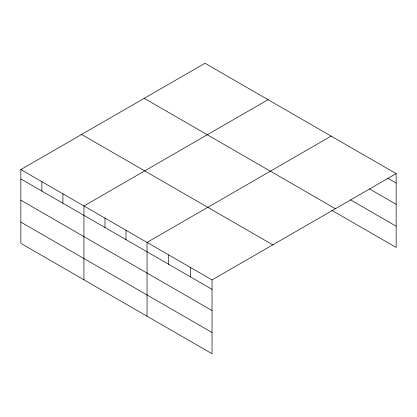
<?xml version="1.0" encoding="UTF-8"?>
<svg xmlns="http://www.w3.org/2000/svg" width="417" height="417" viewBox="0 0 417 417"><rect width="100%" height="100%" fill="white"/><g stroke="black" fill="none" stroke-linecap="round" stroke-linejoin="round"><path stroke-width="0.63" d="M396.15 173.634L204.961 63.254L20.85 169.547L20.85 243.366L212.039 353.746L212.039 279.932L396.15 173.634L396.15 247.453L331.703 210.241M268.053 99.679L83.942 205.972L83.942 279.791M331.145 136.104L147.034 242.402L147.034 316.216M387.815 178.226L396.15 183.037M369.483 188.896L396.15 204.294M350.593 199.894L396.15 226.196M144.204 98.329L335.393 208.714M81.607 134.472L272.796 244.852M20.85 169.547L212.039 279.932M20.85 178.95L212.039 289.33M20.85 200.207L212.039 310.587M20.85 222.11L212.039 332.49M190.371 267.422L190.371 276.82M168.703 254.912L168.703 264.31M126.002 230.257L126.002 239.66M104.975 218.117L104.975 227.515M62.91 193.832L62.91 203.235M41.882 181.692L41.882 191.09"/></g></svg>
